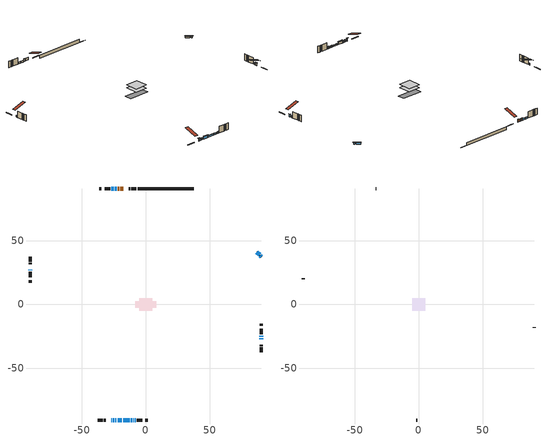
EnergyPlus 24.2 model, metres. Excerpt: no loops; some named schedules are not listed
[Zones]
conditioned space
 floor adiabatic (AdiabaticFloorConstruction): -4.91,-4.91 -4.91,4.91 4.91,4.91 4.91,-4.91 z4.02
 floor foundation (Slab1 construction): -8.25,-2.72 -8.25,2.72 8.25,2.72 8.25,-2.72 z-0.71
 wall outside (RimJoist1 construction): -7.38,90.39 -11.2,90.39 / -37.44,-90.39 -33.62,-90.39 / -90.39,37.44 -90.39,33.62 / 90.39,-37.44 90.39,-33.62 z1.58:1.88
 wall outside (RimJoist2 construction): -12.13,90.39 -13.34,90.39 / -32.69,-90.39 -31.48,-90.39 / -90.39,32.69 -90.39,31.48 / 90.39,-32.69 90.39,-31.48 z1.58:1.88
 wall outside (AdiabaticWallConstruction 1): -17.72,90.39 -19.99,90.39 / -20.92,90.39 -21.85,90.39 z1.58:3.61
 wall outside (AdiabaticWallConstruction): -27.1,-90.39 -26.79,-90.39 z1.58:3.18; 90.39,37.44 89.7,38.12 / 89.05,38.78 86.84,40.99 z1.58:2.62; -25.87,-90.39 -24.77,-90.39 z1.58:2.67; -23.85,-90.39 -23.03,-90.39 z1.58:2.4; -22.1,-90.39 -18.65,-90.39 / 90.39,-27.1 90.39,-26.24 z1.58:3.21; -90.39,27.1 -90.39,26.64 / -22.78,90.39 -24.31,90.39 / -25.24,90.39 -27.02,90.39 z1.58:2.8; -17.73,-90.39 -12.69,-90.39 / -11.77,-90.39 -10.52,-90.39 z1.58:2.57; -9.6,-90.39 -9.44,-90.39 z1.57:1.89; -8.51,-90.39 -7.98,-90.39 z1.58:2.47; 90.39,-25.31 90.39,-24.39 z1.58:2.5
 wall outside (Wall1 construction): -27.95,90.39 -32.28,90.39 / -7.05,-90.39 -2.72,-90.39 / -90.39,25.71 -90.39,21.38 / 90.39,-23.47 90.39,-19.13 z1.58:6.46
 wall outside (Wall3 construction): -34.69,90.39 -36.51,90.39 / -0.31,-90.39 1.51,-90.39 / -90.39,18.97 -90.39,17.15 / 90.39,-16.73 90.39,-14.9 z1.58:6.46
 wall foundation (FoundationWall1 construction): -6.45,90.39,-0.71 -6.45,90.39,1.58 31.9,90.39,1.58 31.9,90.39,-0.61 37.44,90.39,-0.61 37.44,90.39,-0.71
 window (WindowConstruction 8): -27.1,-90.39 -26.8,-90.39 z1.58:3.18
 window (WindowConstruction 3): 90.39,37.44 89.7,38.12 z1.58:2.62
 window (WindowConstruction 4): -25.87,-90.39 -24.78,-90.39 z1.58:2.67
 window (WindowConstruction 5): -23.85,-90.39 -23.03,-90.39 z1.58:2.39
 window (WindowConstruction 6): -22.1,-90.39 -18.65,-90.39 z1.58:3.2
 window (WindowConstruction 7): -90.39,27.1 -90.39,26.64 z1.58:2.8
 window (WindowConstruction 11): -22.78,90.39 -24.31,90.39 z1.58:2.8
 window (WindowConstruction 12): -25.24,90.39 -27.02,90.39 z1.58:2.8
 window (WindowConstruction 13): -17.73,-90.39 -12.69,-90.39 z1.58:2.57
 window (WindowConstruction 14): -11.77,-90.39 -10.52,-90.39 z1.58:2.57
 window (WindowConstruction 9): -9.59,-90.39 -9.44,-90.39 z1.58:1.88
 window (WindowConstruction 10): -8.51,-90.39 -7.98,-90.39 z1.58:2.47
 window (WindowConstruction): 90.39,-27.1 90.39,-26.24 z1.58:3.2
 window (WindowConstruction 1): 90.39,-25.31 90.39,-24.39 z1.58:2.49
 window (WindowConstruction 2): 89.05,38.78 86.84,40.99 z1.58:2.62
 door (Door): -17.72,90.39 -19.99,90.39 z1.58:3.61
 door (Door 1): -20.92,90.39 -21.85,90.39 z1.58:3.61
 ceiling adiabatic (AdiabaticFloorConstruction): 4.91,-4.91 4.91,4.91 -4.91,4.91 -4.91,-4.91 z4.02
attic - vented
 floor to conditioned space (Floor1 construction Reversed): -4.91,-4.91 -4.91,4.91 4.91,4.91 4.91,-4.91 z6.46
 wall outside (Wall2 construction): -33.21,90.39 -33.76,90.39 / -1.79,-90.39 -1.24,-90.39 / -90.39,20.45 -90.39,19.9 / 90.39,-18.2 90.39,-17.65 z1.58:6.46
 roof outside (Roof1 construction): -16.79,90.39,6.46 -16.79,80.81,9.65 -14.27,80.81,9.65 -14.27,90.39,6.46; -28.03,-90.39,6.46 -28.03,-80.81,9.65 -30.55,-80.81,9.65 -30.55,-90.39,6.46; -90.39,28.03,6.46 -80.81,28.03,9.65 -80.81,30.55,9.65 -90.39,30.55,6.46; 90.39,-28.03,6.46 80.81,-28.03,9.65 80.81,-30.55,9.65 90.39,-30.55,6.46
shading: -26.19,-90.39 -27.71,-90.39 -27.71,-90.69 -26.19,-90.69 z3.79; 89.38,38.45 90.71,37.11 91.04,37.44 89.7,38.77 z3.08; -24.32,-90.39 -26.33,-90.39 -26.33,-90.85 -24.32,-90.85 z3.13; -22.42,-90.39 -24.46,-90.39 -24.46,-90.85 -22.42,-90.85 z3; -18.19,-90.39 -22.56,-90.39 -22.56,-90.85 -18.19,-90.85 z3.66; -12.47,-90.39 -17.95,-90.39 -17.95,-90.69 -12.47,-90.69 z2.8; -10.29,-90.39 -11.99,-90.39 -11.99,-90.69 -10.29,-90.69 z2.8; -8.83,-90.39 -10.2,-90.39 -10.2,-90.69 -8.83,-90.69 z2.49; -7.37,-90.39 -9.12,-90.39 -9.12,-90.85 -7.37,-90.85 z3.08; 90.39,-25.78 90.39,-27.56 90.62,-27.56 90.62,-25.78 z3.66; 90.39,-23.79 90.39,-25.92 90.62,-25.92 90.62,-23.79 z3.1; 86.51,41.32 89.37,38.45 89.7,38.78 86.84,41.64 z3.08
[Building]
Building 1: Terrain=Suburbs
[Site:Location]
Moncton Intl AP_NB: Latitude {deg}=46.11; Longitude {deg}=-64.68; Time Zone {hr}=-4; Elevation {m}=71; Keep Site Location Information=Yes
[Site:GroundTemperature:Shallow]
1.33672, -0.726403, -0.891626, 0.0874321, 4.0178, 7.92987, 11.3214, 13.4699, 13.6524, 11.905, 8.59993, 4.80787
[Site:WaterMainsTemperature]
Calculation Method=Schedule; Temperature Schedule=mains temperature schedule
[Material] Roughness=Rough; Thermal Absorptance=0.9
Name | Thickness {m} | Conductivity {W/m-K} | Density {kg/m3} | Specific Heat {J/kg-K} | Solar Absorptance | Visible Absorptance
asphalt or fiberglass shingles | 0.00635 | 0.162714 | 1121.4 | 1465.45 | 0.4 | 0.4
ceiling loosefill ins | 0.169333 | 0.0480833 | 16.02 | 1046.75 | 0.7 | 0.7
ceiling stud and cavity | 0.1397 | 0.257586 | 65.682 | 1177.47 | 0.7 | 0.7
concrete 4.0 in. | 0.1016 | 1.803125 | 2242.8 | 837.4 | 0.7 | 0.7
concrete 8.0 in. | 0.2032 | 1.803125 | 2242.8 | 837.4 | 0.7 | 0.7
door material | 0.04445 | 0.0451087 | 512.64 | 1214.23 | 0.7 | 0.7
exterior vertical ins | 0.00598207 | 0.029427 | 32.04 | 1214.23 | 0.7 | 0.7
floor covering | 0.0127 | 0.0433444 | 54.468 | 1339.84 | 0.6 | 0.6
floor rigid ins; wall rigid ins 1 | 0.512978 | 0.029427 | 32.04 | 1214.23 | 0.7 | 0.7
floor stud and cavity | 0.1397 | 1.75129 | 37.0049 | 1207.88 | 0.7 | 0.7
furniture material conditioned space 1 | 0.1524 | 0.115458 | 640.8 | 1214.23 | 0.6 | 0.6
gypsum board | 0.0127 | 0.160291 | 801 | 837.4 | 0.6 | 0.6
gypsum board 1 | 0.0127 | 0.160291 | 801 | 837.4 | 0.7 | 0.7
osb sheathing 0.5 in. | 0.0127 | 0.115458 | 512.64 | 1214.23 | 0.7 | 0.7
osb sheathing 0.75 in. | 0.01905 | 0.115458 | 512.64 | 1214.23 | 0.7 | 0.7
osb sheathing 2.0 in. | 0.0508 | 0.115458 | 512.64 | 1214.23 | 0.7 | 0.7
rim joist rigid ins | 0.103632 | 0.029427 | 32.04 | 1214.23 | 0.7 | 0.7
rim joist stud and cavity | 0.0508 | 0.35803 | 125.044 | 1163.47 | 0.6 | 0.6
rim joist stud and cavity 1 | 0.0508 | 0.102095 | 125.044 | 1163.47 | 0.6 | 0.6
wall rigid ins | 0.051816 | 0.029427 | 32.04 | 1214.23 | 0.7 | 0.7
wall stud and cavity | 0.1397 | 0.383292 | 139.0536 | 1170.24 | 0.7 | 0.7
wall stud and cavity 1 | 0.0889 | 6.1454 | 50.32683 | 1063.81 | 0.6 | 0.6
wall stud and cavity 2 | 0.1397 | 0.134738 | 139.0536 | 1170.24 | 0.7 | 0.7
wall stud and cavity 3 | 0.0889 | 0.380278 | 52.3479 | 1209.89 | 0.7 | 0.7
wall stud and cavity 4 | 0.0889 | 0.391764 | 83.0341 | 1211.67 | 0.7 | 0.7
wood siding | 0.0254 | 0.102417 | 544.68 | 1172.36 | 0.4 | 0.4
wood siding 1 | 0.00254 | 0.102417 | 544.68 | 1172.36 | 0.4 | 0.4
wood siding 2; wood siding 3; wood siding 4 | 0.0254 | 0.102417 | 544.68 | 1172.36 | 0.7 | 0.7
[WindowMaterial:SimpleGlazingSystem]
Name | U-Factor {W/m2-K} | Solar Heat Gain Coefficient
WindowMaterial | 2.10767 | 0.61
WindowMaterial 1 | 2.28312 | 0.47
WindowMaterial 10 | 2.16559 | 0.55
WindowMaterial 11 | 2.19852 | 0.55
WindowMaterial 12 | 2.27858 | 0.48
WindowMaterial 13 | 2.10881 | 0.61
WindowMaterial 2 | 2.25473 | 0.5
WindowMaterial 3 | 2.26041 | 0.49
WindowMaterial 4 | 2.24451 | 0.51
WindowMaterial 5 | 2.31038 | 0.45
WindowMaterial 6 | 2.22237 | 0.53
WindowMaterial 7 | 2.325141 | 0.43
WindowMaterial 8 | 2.32344 | 0.33
WindowMaterial 9 | 2.34047 | 0.26
[Construction]
AdiabaticFloorConstruction: floor stud and cavity, floor rigid ins, osb sheathing 0.75 in., floor covering
AdiabaticWallConstruction: wood siding 3, wall rigid ins 1, wall stud and cavity 3, gypsum board
AdiabaticWallConstruction 1: wood siding 4, wall rigid ins 1, wall stud and cavity 3, gypsum board
Door; Door 1: door material
Floor1 construction Reversed: gypsum board, ceiling stud and cavity, ceiling loosefill ins
FoundationWall1 construction: concrete 8.0 in., gypsum board 1
furniture construction conditioned space 1: furniture material conditioned space 1
PartitionWallConstruction: gypsum board, wall stud and cavity 4, gypsum board
RimJoist1 construction: wood siding 2, rim joist rigid ins, osb sheathing 2.0 in., rim joist stud and cavity
RimJoist2 construction: wood siding 2, osb sheathing 2.0 in., rim joist stud and cavity 1
Roof1 construction: asphalt or fiberglass shingles
Slab1 construction: concrete 4.0 in.
Wall1 construction: wood siding, wall rigid ins, osb sheathing 0.5 in., wall stud and cavity, gypsum board
Wall2 construction: wood siding 1, wall stud and cavity 1
Wall3 construction: wood siding, wall rigid ins, osb sheathing 0.5 in., wall stud and cavity 2, gypsum board
WindowConstruction: WindowMaterial
WindowConstruction 1: WindowMaterial 1
WindowConstruction 10: WindowMaterial 10
WindowConstruction 11: WindowMaterial 11
WindowConstruction 12; WindowConstruction 2: WindowMaterial 2
WindowConstruction 13: WindowMaterial 12
WindowConstruction 14: WindowMaterial 13
WindowConstruction 3: WindowMaterial 3
WindowConstruction 4: WindowMaterial 4
WindowConstruction 5: WindowMaterial 5
WindowConstruction 6: WindowMaterial 6
WindowConstruction 7: WindowMaterial 7
WindowConstruction 8: WindowMaterial 8
WindowConstruction 9: WindowMaterial 9
[Zone] Multiplier=1; Part of Total Floor Area=Yes
Name | Volume {m3}
attic - vented | 50.0552
conditioned space | 444.6
[Space]
Name | Zone | Volume {m3}
attic - vented 1 | attic - vented | 50.0552
conditioned space 1 | conditioned space | 444.6
[ZoneInfiltration:EffectiveLeakageArea]
infil attic - vented 1: Zone or Space=attic - vented 1; Schedule=Always On Discrete; Effective Air Leakage Area {cm2}=3410.12; Stack Coefficient=0.000561044; Wind Coefficient=1.60036e-05
[ZoneMixing]
whole house fan mix: Zone or Space=attic - vented; Schedule=Always On Continuous; Design Flow Rate Calculation Method=Flow/Zone; Design Flow Rate {m3/s}=0; Source Zone or Space=conditioned space
[SurfaceProperty:ExposedFoundationPerimeter]
Slab1: Exposed Perimeter Calculation Method=TotalExposedPerimeter; Total Exposed Perimeter {m}=43.891
[InternalMass] Zone or ZoneList=conditioned space; Space or SpaceList=conditioned space 1
Name | Construction | Surface Area {m2}
furniture mass conditioned space 1 | furniture construction conditioned space 1 | 74.5759
partition wall mass | PartitionWallConstruction | 186.44
[Lights]
interior lighting: Zone or ZoneList or Space or SpaceList=conditioned space 1; Schedule=interior lighting schedule; Design Level Calculation Method=LightingLevel; Lighting Level {W}=343.2; Return Air Fraction=0; Fraction Radiant=0.6; Fraction Visible=0.2; Fraction Replaceable=1
[People]
occupants: Zone or ZoneList or Space or SpaceList=conditioned space 1; Number of People Schedule=occupants schedule; Number of People Calculation Method=People; Number of People=3; Fraction Radiant=0.314171; Sensible Heat Fraction=0.56303; Activity Level Schedule=occupants activity schedule; Carbon Dioxide Generation Rate {m3/s-W}=0; Enable ASHRAE 55 Comfort Warnings=No; Mean Radiant Temperature Calculation Type=EnclosureAveraged
[ElectricEquipment] Zone or ZoneList or Space or SpaceList=conditioned space 1; Design Level Calculation Method=EquipmentLevel
Name | Schedule | Design Level {W} | Fraction Latent | Fraction Radiant | Fraction Lost
clothes dryer | clothes dryer schedule | 140.772 | 0.015 | 0.081 | 0.85
clothes washer | clothes washer schedule | 32.1985 | 0.03 | 0.162 | 0.7
cooking range | cooking range schedule | 215.147 | 0.08 | 0.432 | 0.2
dishwasher | dishwasher schedule | 66.8632 | 0.3 | 0.18 | 0.4
fridge | fridge schedule | 72.9452 | 0 | 0.6 | 0
mech vent bath fan 0 | mech vent bath fan 0 schedule | 50.2 | 0 | 0 | 1
mech vent house fan | mech vent house fan schedule | 0 | 0 | 0 | 1
mech vent house fan cfis | mech vent house fan cfis schedule | 0 | 0 | 0 | 0
misc plug loads | misc plug loads schedule | 494.7 | 0.045 | 0.513 | 0.1
whole house fan | Always On Discrete | 0 | 0 | 0 | 1
[OtherEquipment] Zone or ZoneList or Space or SpaceList=conditioned space 1; Design Level Calculation Method=EquipmentLevel
Name | Fuel Type | Schedule | Design Level {W} | Fraction Latent | Fraction Radiant | Fraction Lost
clothes dryer 1 | Electricity | clothes dryer schedule | 0 | 0.015 | 0.081 | 0.85
cooking range 1 | Electricity | cooking range schedule | 0 | 0.08 | 0.432 | 0.2
general water use latent | None | general water use schedule | 62.594 | 1 | 0 | 0
general water use sensible | None | general water use schedule | -61.6891 | 0 | 0.6 | 0
mech vent house fan latent load | None | Always On Discrete | 0 | 1 | 0 | 0
mech vent house fan sensible load | None | Always On Discrete | 0 | 0 | 0 | 0
water heater energy adjustment1 | Electricity | Always On Discrete | 0.01 | 0 | 0 | 1
[ZoneInfiltration:DesignFlowRate] Zone or ZoneList or Space or SpaceList=conditioned space 1; Schedule=Always On Discrete; Design Flow Rate Calculation Method=Flow/Zone; Design Flow Rate {m3/s}=0
infil flow; natural vent flow; whole house fan flow
[ZoneControl:Thermostat]
conditioned space Thermostat: Zone or ZoneList=conditioned space; Control Type Schedule=conditioned space Thermostat Schedule; Control 1=conditioned space temperature setpoint; Temperature Difference Between Cutout And Setpoint {deltaC}=0
[ZoneHVAC:Baseboard:Convective:Electric]
electric baseboard: Availability Schedule=Always On Discrete; Heating Design Capacity {W}=14274.3; Efficiency=1
[Zone equipment]
conditioned space: electric baseboard
[Foundation:Kiva]
Foundation Kiva 1: Initial Indoor Air Temperature {C}=18; Wall Height Above Grade {m}=1.57999; Wall Depth Below Slab {m}=0.2032; Custom Block Material Name 1=exterior vertical ins; Custom Block Depth 1 {m}=2.28999; Custom Block X Position 1 {m}=0.2159; Custom Block Z Position 1 {m}=0
[Foundation:Kiva:Settings]
Soil Conductivity {W/m-K}=0.849921; Soil Density {kg/m3}=1842.3; Soil Specific Heat {J/kg-K}=418.7; Ground Solar Absorptivity=0.9; Ground Thermal Absorptivity=0.9; Ground Surface Roughness {m}=0.03; Far-Field Width {m}=40; Deep-Ground Boundary Condition=ZeroFlux; Deep-Ground Depth {m}=40; Minimum Cell Dimension {m}=0.2; Maximum Cell Growth Coefficient=3; Simulation Timestep=Timestep
[Exterior:Lights]
exterior lighting: Schedule=exterior lighting schedule; Design Level {W}=75.6
[EnergyManagementSystem:GlobalVariable]
infil_program_Qfan
infil_program_Qinf
natural_vent_program_Qnv
natural_vent_program_Qwhf
[EnergyManagementSystem:Sensor]
Name | Output:Variable or Output:Meter Index Key | Output:Variable or Output:Meter
airflow_gain | infil flow | Infiltration Sensible Heat Gain Energy
airflow_gain_1 | natural vent flow | Infiltration Sensible Heat Gain Energy
airflow_gain_2 | whole house fan flow | Infiltration Sensible Heat Gain Energy
airflow_loss | infil flow | Infiltration Sensible Heat Loss Energy
airflow_loss_1 | natural vent flow | Infiltration Sensible Heat Loss Energy
airflow_loss_2 | whole house fan flow | Infiltration Sensible Heat Loss Energy
clg_load_cond |  | Cooling:EnergyTransfer:Zone:CONDITIONED SPACE
clg_sp_s; clg_sp_s_1 | cooling setpoint | Schedule Value
clothes_dryer_exhaust_0_sch_s | clothes dryer exhaust 0 schedule | Schedule Value
conditioned_space_clg_unmet_s | conditioned space | Zone Cooling Setpoint Not Met Time
conditioned_space_htg_unmet_s | conditioned space | Zone Heating Setpoint Not Met Time
cool_season | cooling season schedule | Schedule Value
fridge_tin_s | conditioned space | Zone Mean Air Temperature
htg_load_cond |  | Heating:EnergyTransfer:Zone:CONDITIONED SPACE
htg_sp_s; htg_sp_s_1 | heating setpoint | Schedule Value
ig_ee_conv | clothes dryer | Electric Equipment Convective Heating Energy
ig_ee_conv_2 | cooking range | Electric Equipment Convective Heating Energy
ig_ee_conv_4 | fridge | Electric Equipment Convective Heating Energy
ig_ee_conv_5 | misc plug loads | Electric Equipment Convective Heating Energy
ig_ee_conv_6 | whole house fan | Electric Equipment Convective Heating Energy
ig_ee_rad | clothes dryer | Electric Equipment Radiant Heating Energy
ig_ee_rad_2 | cooking range | Electric Equipment Radiant Heating Energy
ig_ee_rad_4 | fridge | Electric Equipment Radiant Heating Energy
ig_ee_rad_5 | misc plug loads | Electric Equipment Radiant Heating Energy
ig_ee_rad_6 | whole house fan | Electric Equipment Radiant Heating Energy
ig_lgt_conv | interior lighting | Lights Convective Heating Energy
ig_lgt_rad | interior lighting | Lights Radiant Heating Energy
ig_lgt_vis | interior lighting | Lights Visible Radiation Heating Energy
ig_oe_conv | clothes dryer 1 | Other Equipment Convective Heating Energy
ig_oe_conv_1 | cooking range 1 | Other Equipment Convective Heating Energy
ig_oe_conv_2 | general water use latent | Other Equipment Convective Heating Energy
ig_oe_conv_3 | general water use sensible | Other Equipment Convective Heating Energy
ig_oe_conv_4 | water heater energy adjustment1 | Other Equipment Convective Heating Energy
ig_oe_rad | clothes dryer 1 | Other Equipment Radiant Heating Energy
ig_oe_rad_1 | cooking range 1 | Other Equipment Radiant Heating Energy
ig_oe_rad_2 | general water use latent | Other Equipment Radiant Heating Energy
ig_oe_rad_3 | general water use sensible | Other Equipment Radiant Heating Energy
ig_oe_rad_4 | water heater energy adjustment1 | Other Equipment Radiant Heating Energy
ig_ppl_conv | occupants | People Convective Heating Energy
ig_ppl_rad | occupants | People Radiant Heating Energy
im_conv | furniture mass conditioned space 1 | Surface Inside Face Convection Heat Gain Energy
im_conv_1 | partition wall mass | Surface Inside Face Convection Heat Gain Energy
im_ig | furniture mass conditioned space 1 | Surface Inside Face Internal Gains Radiation Heat Gain Energy
im_ig_1 | partition wall mass | Surface Inside Face Internal Gains Radiation Heat Gain Energy
im_lgt | furniture mass conditioned space 1 | Surface Inside Face Lights Radiation Heat Gain Energy
im_lgt_1 | partition wall mass | Surface Inside Face Lights Radiation Heat Gain Energy
im_sol | furniture mass conditioned space 1 | Surface Inside Face Solar Radiation Heat Gain Energy
im_sol_1 | partition wall mass | Surface Inside Face Solar Radiation Heat Gain Energy
im_surf | furniture mass conditioned space 1 | Surface Inside Face Net Surface Thermal Radiation Heat Gain Energy
im_surf_1 | partition wall mass | Surface Inside Face Net Surface Thermal Radiation Heat Gain Energy
mech_vent_bath_fan_0_sch_s | mech vent bath fan 0 schedule | Schedule Value
mv_conv | mech vent bath fan 0 | Electric Equipment Convective Heating Energy
mv_conv_1 | mech vent house fan | Electric Equipment Convective Heating Energy
mv_conv_2 | mech vent house fan cfis | Electric Equipment Convective Heating Energy
mv_conv_3 | mech vent house fan latent load | Other Equipment Convective Heating Energy
mv_conv_4 | mech vent house fan sensible load | Other Equipment Convective Heating Energy
mv_rad | mech vent bath fan 0 | Electric Equipment Radiant Heating Energy
mv_rad_1 | mech vent house fan | Electric Equipment Radiant Heating Energy
mv_rad_2 | mech vent house fan cfis | Electric Equipment Radiant Heating Energy
mv_rad_3 | mech vent house fan latent load | Other Equipment Radiant Heating Energy
mv_rad_4 | mech vent house fan sensible load | Other Equipment Radiant Heating Energy
natural_vent_s | natural vent schedule | Schedule Value
out_pb_s |  | Site Outdoor Air Barometric Pressure
out_wt_s |  | Site Outdoor Air Humidity Ratio
site_vw_s |  | Site Wind Speed
ss_back_out | Window1 | Surface Window Shortwave from Zone Back Out Window Heat Transfer Rate
ss_back_out_1 | Window10 | Surface Window Shortwave from Zone Back Out Window Heat Transfer Rate
ss_back_out_10 | Window3 | Surface Window Shortwave from Zone Back Out Window Heat Transfer Rate
ss_back_out_11 | Window4 | Surface Window Shortwave from Zone Back Out Window Heat Transfer Rate
ss_back_out_12 | Window5 | Surface Window Shortwave from Zone Back Out Window Heat Transfer Rate
ss_back_out_13 | Window6 | Surface Window Shortwave from Zone Back Out Window Heat Transfer Rate
ss_back_out_14 | Window7 | Surface Window Shortwave from Zone Back Out Window Heat Transfer Rate
ss_back_out_2 | Window11 | Surface Window Shortwave from Zone Back Out Window Heat Transfer Rate
ss_back_out_3 | Window12 | Surface Window Shortwave from Zone Back Out Window Heat Transfer Rate
ss_back_out_4 | Window13 | Surface Window Shortwave from Zone Back Out Window Heat Transfer Rate
ss_back_out_5 | Window17 | Surface Window Shortwave from Zone Back Out Window Heat Transfer Rate
ss_back_out_6 | Window18 | Surface Window Shortwave from Zone Back Out Window Heat Transfer Rate
ss_back_out_7 | Window19 | Surface Window Shortwave from Zone Back Out Window Heat Transfer Rate
ss_back_out_8 | Window21 | Surface Window Shortwave from Zone Back Out Window Heat Transfer Rate
ss_back_out_9 | Window27 | Surface Window Shortwave from Zone Back Out Window Heat Transfer Rate
ss_conv | Door1 | Surface Inside Face Convection Heat Gain Energy
ss_conv_1 | Door3 | Surface Inside Face Convection Heat Gain Energy
ss_conv_10 | Window21 | Surface Inside Face Convection Heat Gain Energy
ss_conv_11 | Window27 | Surface Inside Face Convection Heat Gain Energy
ss_conv_12 | Window3 | Surface Inside Face Convection Heat Gain Energy
ss_conv_13 | Window4 | Surface Inside Face Convection Heat Gain Energy
ss_conv_14 | Window5 | Surface Inside Face Convection Heat Gain Energy
ss_conv_15 | Window6 | Surface Inside Face Convection Heat Gain Energy
ss_conv_16 | Window7 | Surface Inside Face Convection Heat Gain Energy
ss_conv_2 | Window1 | Surface Inside Face Convection Heat Gain Energy
ss_conv_3 | Window10 | Surface Inside Face Convection Heat Gain Energy
ss_conv_4 | Window11 | Surface Inside Face Convection Heat Gain Energy
ss_conv_5 | Window12 | Surface Inside Face Convection Heat Gain Energy
ss_conv_6 | Window13 | Surface Inside Face Convection Heat Gain Energy
ss_conv_7 | Window17 | Surface Inside Face Convection Heat Gain Energy
ss_conv_8 | Window18 | Surface Inside Face Convection Heat Gain Energy
ss_conv_9 | Window19 | Surface Inside Face Convection Heat Gain Energy
ss_ig | Door1 | Surface Inside Face Internal Gains Radiation Heat Gain Energy
ss_ig_1 | Door3 | Surface Inside Face Internal Gains Radiation Heat Gain Energy
ss_ig_10 | Window21 | Surface Inside Face Internal Gains Radiation Heat Gain Energy
ss_ig_11 | Window27 | Surface Inside Face Internal Gains Radiation Heat Gain Energy
ss_ig_12 | Window3 | Surface Inside Face Internal Gains Radiation Heat Gain Energy
ss_ig_13 | Window4 | Surface Inside Face Internal Gains Radiation Heat Gain Energy
ss_ig_14 | Window5 | Surface Inside Face Internal Gains Radiation Heat Gain Energy
ss_ig_15 | Window6 | Surface Inside Face Internal Gains Radiation Heat Gain Energy
ss_ig_16 | Window7 | Surface Inside Face Internal Gains Radiation Heat Gain Energy
ss_ig_2 | Window1 | Surface Inside Face Internal Gains Radiation Heat Gain Energy
ss_ig_3 | Window10 | Surface Inside Face Internal Gains Radiation Heat Gain Energy
ss_ig_4 | Window11 | Surface Inside Face Internal Gains Radiation Heat Gain Energy
ss_ig_5 | Window12 | Surface Inside Face Internal Gains Radiation Heat Gain Energy
ss_ig_6 | Window13 | Surface Inside Face Internal Gains Radiation Heat Gain Energy
ss_ig_7 | Window17 | Surface Inside Face Internal Gains Radiation Heat Gain Energy
ss_ig_8 | Window18 | Surface Inside Face Internal Gains Radiation Heat Gain Energy
ss_ig_9 | Window19 | Surface Inside Face Internal Gains Radiation Heat Gain Energy
ss_lgt | Door1 | Surface Inside Face Lights Radiation Heat Gain Energy
ss_lgt_1 | Door3 | Surface Inside Face Lights Radiation Heat Gain Energy
ss_sol | Door1 | Surface Inside Face Solar Radiation Heat Gain Energy
ss_sol_1 | Door3 | Surface Inside Face Solar Radiation Heat Gain Energy
ss_surf | Door1 | Surface Inside Face Net Surface Thermal Radiation Heat Gain Energy
ss_surf_1 | Door3 | Surface Inside Face Net Surface Thermal Radiation Heat Gain Energy
ss_surf_10 | Window21 | Surface Inside Face Net Surface Thermal Radiation Heat Gain Energy
ss_surf_11 | Window27 | Surface Inside Face Net Surface Thermal Radiation Heat Gain Energy
ss_surf_12 | Window3 | Surface Inside Face Net Surface Thermal Radiation Heat Gain Energy
ss_surf_13 | Window4 | Surface Inside Face Net Surface Thermal Radiation Heat Gain Energy
ss_surf_14 | Window5 | Surface Inside Face Net Surface Thermal Radiation Heat Gain Energy
ss_surf_15 | Window6 | Surface Inside Face Net Surface Thermal Radiation Heat Gain Energy
ss_surf_16 | Window7 | Surface Inside Face Net Surface Thermal Radiation Heat Gain Energy
ss_surf_2 | Window1 | Surface Inside Face Net Surface Thermal Radiation Heat Gain Energy
ss_surf_3 | Window10 | Surface Inside Face Net Surface Thermal Radiation Heat Gain Energy
ss_surf_4 | Window11 | Surface Inside Face Net Surface Thermal Radiation Heat Gain Energy
ss_surf_5 | Window12 | Surface Inside Face Net Surface Thermal Radiation Heat Gain Energy
ss_surf_6 | Window13 | Surface Inside Face Net Surface Thermal Radiation Heat Gain Energy
ss_surf_7 | Window17 | Surface Inside Face Net Surface Thermal Radiation Heat Gain Energy
ss_surf_8 | Window18 | Surface Inside Face Net Surface Thermal Radiation Heat Gain Energy
ss_surf_9 | Window19 | Surface Inside Face Net Surface Thermal Radiation Heat Gain Energy
ss_trans_in | Window1 | Surface Window Transmitted Solar Radiation Rate
ss_trans_in_1 | Window10 | Surface Window Transmitted Solar Radiation Rate
